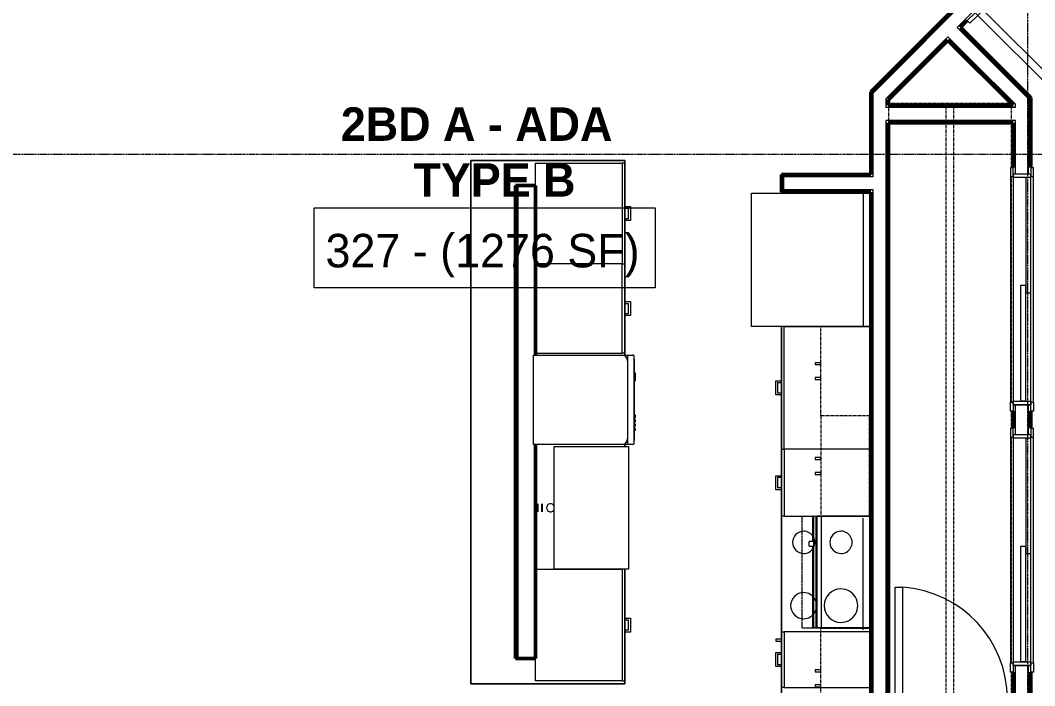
# Model space of a CAD drawing. Header units: inches. Extents: x -4235 to -464, y 9767 to 12347.
# Drawn here: x -3751.7 to -3479.5, y 10024.6 to 10203.2 of the extents above; entities that cross this region are included whole.
import ezdxf

# ---------------------------------------------------------------- set-up
doc = ezdxf.new("R2010")
doc.units = ezdxf.units.IN
doc.header["$MEASUREMENT"] = 0
for name, pattern in [('Dash', [0.25, 0.125, -0.125]), ('Grid Line 1_2_', [0.875, 0.5, -0.125, 0.125, -0.125]), ('Overhead', [0.15625, 0.09375, -0.0625])]:
    doc.linetypes.add(name, pattern=pattern)
for name, color, linetype, lineweight in [('0-1', 7, 'Continuous', 5), ('0-2', 10, 'Continuous', 9), ('A-AREA-IDEN', 2, 'Continuous', 9), ('A-DOOR-1', 10, 'Continuous', 9), ('A-DOOR-2', 50, 'Continuous', 20), ('A-DOOR-FRAM-1', 10, 'Continuous', 9), ('A-WALL-1', 7, 'Continuous', 50), ('A-WALL-2', 250, 'Continuous', 13), ('A-WALL-3', 10, 'Continuous', 9), ('A-WALL-4', 254, 'Continuous', 9), ('A-WALL-5', 113, 'Continuous', 9), ('P-SANR-FIXT-1', 10, 'Continuous', 9), ('P-SANR-FIXT-2', 254, 'Continuous', 9), ('Q-CASE-1', 254, 'Continuous', 9), ('Q-CASE-2', 10, 'Continuous', 9), ('Q-CASE-3', 254, 'Dash', 9), ('Q-CASE-4', 10, 'Dash', 9), ('Q-CASE-HDLN-1', 10, 'Dash', 9), ('Q-CASE-HDLN-2', 254, 'Dash', 9), ('Q-SPCQ-1', 10, 'Continuous', 9), ('Q-SPCQ-2', 91, 'Overhead', 9), ('S-GRID-1', 1, 'Grid Line 1_2_', 9)]:
    doc.layers.add(name, color=color, linetype=linetype, lineweight=lineweight)
doc.styles.add('Century Gothic', font='ufonts.com_century-gothic.ttf', dxfattribs={"height": 9})
doc.styles.add('Century Gothic_B', font='GOTHICB.TTF', dxfattribs={"height": 9})

# ---------------------------------------------------------------- blocks, each defined once
blk = doc.blocks.new('SWING - SINGLE - FLUSH - 30_ x 70_ - MAGIC PAK DOOR - ACOUSTICAL SEAL - IN CLOSET-3199408-BACKGROUND - RCP - 3RD FLOOR')
at = {"layer": 'A-DOOR-1'}
blk.add_arc((15, -2.375), 30.067, 180, 266.18593, dxfattribs=at)
at = {"layer": 'A-DOOR-2'}
for p, q in [((13, -2.375), (13, -32.375)), ((15, -2.375), (13, -2.375)), ((15, -2.375), (15, -32.375)), ((15, -32.375), (13, -32.375))]:
    blk.add_line(p, q, dxfattribs=at)
blk = doc.blocks.new('OD_CW_Closet - OD_CW_Closet-2062944-BACKGROUND - RCP - 3RD FLOOR')
at = {"layer": 'Q-CASE-HDLN-1'}
for p, q in [((160.17, 24), (155.42, 24)), ((160.64, -8.99), (160.64, 24)), ((0.74, 8.5), (155.42, 8.5)), ((160.17, 8.5), (160.64, 8.5)), ((0.74, 6.5), (155.42, 6.5)), ((160.17, 6.5), (160.64, 6.5)), ((0.74, -9), (7.98, -9)), ((10.48, -9), (70.98, -9)), ((73.48, -9), (77.98, -9)), ((80.48, -9), (140.98, -9)), ((143.48, -9), (155.42, -9)), ((160.17, -9), (160.63, -9))]:
    blk.add_line(p, q, dxfattribs=at)
at = {"layer": 'Q-CASE-HDLN-2'}
for p, q in [((155.42, 24), (0.74, 24)), ((0.74, 24), (0.74, -9)), ((160.64, 24), (160.17, 24)), ((155.42, 8.5), (160.17, 8.5)), ((155.42, 6.5), (160.17, 6.5)), ((155.42, -9), (160.17, -9))]:
    blk.add_line(p, q, dxfattribs=at)
blk = doc.blocks.new('SLIDING - FLUSH - 5-0 x 6-8-3203585-BACKGROUND - RCP - 3RD FLOOR')
at = {"layer": 'A-DOOR-1'}
for p, q in [((-32.75, 2.25), (-32.75, 3)), ((-30.25, 3), (-32.75, 3)), ((30.25, 3), (-30.25, 3)), ((-30.25, 3), (-30.25, 2.25)), ((30.25, 2.25), (30.25, 3)), ((30.25, 3), (32.75, 3)), ((32.75, 3), (32.75, 2.25)), ((-32.75, 2.25), (-30.25, 2.25)), ((1, 2.25), (-30, 2.25)), ((-30, 2.25), (-30, 0.88)), ((-30, 0.88), (1, 0.88)), ((30, 0.88), (-1, 0.88)), ((-1, 0.88), (-1, -0.5)), ((1, 2.25), (1, 0.88)), ((30, 0.88), (30, -0.5)), ((32.75, 2.25), (30.25, 2.25)), ((-32.75, -3.25), (-32.75, -2.5)), ((-30.25, -2.5), (-32.75, -2.5)), ((-30.25, -2.5), (-30.25, -3.25)), ((-1, -0.5), (30, -0.5)), ((30.25, -2.5), (32.75, -2.5)), ((30.25, -3.25), (30.25, -2.5)), ((32.75, -2.5), (32.75, -3.25)), ((-32.75, -3.25), (-30.25, -3.25)), ((-30.25, -3.25), (30.25, -3.25)), ((32.75, -3.25), (30.25, -3.25))]:
    blk.add_line(p, q, dxfattribs=at)
at = {"layer": 'A-DOOR-FRAM-1'}
for p, q in [((-30, 2.25), (-31, 2.25)), ((-31, -2.5), (-31, 2.25)), ((-30, 2.25), (-30, -2.5)), ((30, 2.25), (1, 2.25)), ((30, -2.5), (30, 2.25)), ((30, 2.25), (31, 2.25)), ((31, 2.25), (31, -2.5)), ((-31, -2.5), (-30, -2.5)), ((-30, -2.5), (30, -2.5)), ((31, -2.5), (30, -2.5))]:
    blk.add_line(p, q, dxfattribs=at)
blk = doc.blocks.new('SWING - SINGLE - FLUSH - 2-10 x 6-8 - PRIVACY-3199407-BACKGROUND - RCP - 3RD FLOOR')
at = {"layer": 'A-DOOR-1'}
blk.add_arc((17, 2.37), 34.07, 93.3657, 180, dxfattribs=at)
at = {"layer": 'A-DOOR-2'}
for p, q in [((15, 2.37), (15, 36.38)), ((17, 36.38), (15, 36.38)), ((17, 2.37), (17, 36.38)), ((17, 2.37), (15, 2.37))]:
    blk.add_line(p, q, dxfattribs=at)
at = {"layer": 'A-DOOR-FRAM-1'}
for p, q in [((-17, 3.37), (-20, 3.37)), ((-20, 2.37), (-20, 3.37)), ((17, 3.37), (-17, 3.37)), ((-17, 2.37), (-17, 3.37)), ((20, 3.37), (17, 3.37)), ((17, 2.37), (17, 3.37)), ((20, 2.37), (20, 3.37)), ((-20, 2.37), (-17, 2.37)), ((-17, 2.37), (17, 2.37)), ((17, 2.37), (20, 2.37)), ((-17, -2.38), (-20, -2.38)), ((-20, -2.38), (-20, -3.38)), ((17, -2.38), (-17, -2.38)), ((-17, -2.38), (-17, -3.38)), ((20, -2.38), (17, -2.38)), ((17, -2.38), (17, -3.38)), ((20, -2.38), (20, -3.38)), ((-20, -3.38), (-17, -3.38)), ((-17, -3.38), (17, -3.38)), ((17, -3.38), (20, -3.38))]:
    blk.add_line(p, q, dxfattribs=at)
blk = doc.blocks.new('Refrigerator_-_Side-by-Side_6047 - 36_ X 30_-1372843-BACKGROUND - RCP - 3RD FLOOR')
at = {"layer": 'Q-SPCQ-1'}
for p, q in [((-17.88, 15.58), (17.87, 15.58)), ((-17.88, -14.42), (-17.88, 15.58)), ((17.87, 15.58), (17.87, -14.42)), ((17.87, -14.42), (-17.88, -14.42))]:
    blk.add_line(p, q, dxfattribs=at)
blk = doc.blocks.new('Range - 24_ x 30_-2806124-BACKGROUND - RCP - 3RD FLOOR')
at = {"layer": 'Q-SPCQ-1'}
blk.add_line((0, -22), (30, -22), dxfattribs=at)
for centre, radius, start, end in [((6.5, -6), 3.5, 360, 180), ((23.5, -6), 3, 0, 180), ((6.5, -6), 3.5, 180, 0), ((23.5, -6), 3, 180, 0), ((6.5, -16), 4.5, 0, 180), ((23.5, -16), 3, 360, 180), ((6.5, -16), 4.5, 180, 0), ((23.5, -16), 3, 180, 0)]:
    blk.add_arc(centre, radius, start, end, dxfattribs=at)
blk = doc.blocks.new('300 Series Wall Hung Cabinet_302 - 24_ X 36_-2573645-BACKGROUND - RCP - 3RD FLOOR')
at = {"layer": 'Q-CASE-1'}
for p, q in [((-1.76, 14.69), (-2.25, 14.69)), ((-2.25, 14.69), (-2.25, 13.19)), ((-1.76, 13.19), (-1.76, 14.69)), ((2.24, 14.69), (1.75, 14.69)), ((1.75, 14.69), (1.75, 13.19)), ((2.24, 13.19), (2.24, 14.69)), ((-2.25, 13.19), (-1.76, 13.19)), ((1.75, 13.19), (2.24, 13.19))]:
    blk.add_line(p, q, dxfattribs=at)
at = {"layer": 'Q-CASE-3'}
for p, q in [((-12, 0.19), (-12, 13.19)), ((-12, 13.19), (12, 13.19)), ((12, 1.81), (12, 0.19))]:
    blk.add_line(p, q, dxfattribs=at)
at = {"layer": 'Q-CASE-4'}
for p, q in [((12, 13.19), (12, 1.81)), ((12, 0.19), (-12, 0.19))]:
    blk.add_line(p, q, dxfattribs=at)
blk = doc.blocks.new('300 Series Wall Hung Cabinet_302 - 27_ X 36_-2604985-BACKGROUND - RCP - 3RD FLOOR')
at = {"layer": 'Q-CASE-1'}
for p, q in [((-1.76, -13.19), (-2.25, -13.19)), ((-2.25, -13.19), (-2.25, -14.69)), ((-1.76, -14.69), (-1.76, -13.19)), ((2.24, -13.19), (1.75, -13.19)), ((1.75, -13.19), (1.75, -14.69)), ((2.24, -14.69), (2.24, -13.19)), ((-2.25, -14.69), (-1.76, -14.69)), ((1.75, -14.69), (2.24, -14.69))]:
    blk.add_line(p, q, dxfattribs=at)
at = {"layer": 'Q-CASE-3'}
for p, q in [((-13.5, -0.19), (-13.5, -13.19)), ((13.5, -13.19), (13.5, -0.19)), ((-13.5, -13.19), (13.5, -13.19))]:
    blk.add_line(p, q, dxfattribs=at)
at = {"layer": 'Q-CASE-4'}
blk.add_line((13.5, -0.19), (-13.5, -0.19), dxfattribs=at)
blk = doc.blocks.new('Single Door 1 Drawer 211 - 211 Base Cabinet Single Door1 Drawer 15_-2709781-BACKGROUND - RCP - 3RD FLOOR')
at = {"layer": 'Q-CASE-2'}
for p, q in [((-5.64, 24), (-5.64, 25.5)), ((-5.64, 25.5), (-1.89, 25.5)), ((-2.39, 25), (-5.14, 25)), ((-5.14, 24), (-5.14, 25)), ((-2.39, 24), (-2.39, 25)), ((-1.89, 25.5), (-1.89, 24)), ((1.73, 25.5), (1.24, 25.5)), ((1.24, 25.5), (1.24, 24)), ((1.73, 24), (1.73, 25.5)), ((-11.26, 24), (3.74, 24)), ((-11.26, 23.25), (-11.26, 24)), ((3.74, 23.25), (-11.26, 23.25)), ((-11.26, 23.25), (-11.26, 0)), ((-5.64, 24), (-5.14, 24)), ((-1.89, 24), (-2.39, 24)), ((1.24, 24), (1.73, 24)), ((3.74, 24), (3.74, 23.25)), ((3.74, 0), (3.74, 23.25)), ((-11.26, 0), (3.74, 0))]:
    blk.add_line(p, q, dxfattribs=at)
blk = doc.blocks.new('Base Cabinet 3 Drawer 230 - Base Cabinet 3 Drawer 230 33_-2568065-BACKGROUND - RCP - 3RD FLOOR')
at = {"layer": 'Q-CASE-2'}
for p, q in [((-15.76, -23.25), (-15.76, 0)), ((-15.76, 0), (17.24, 0)), ((17.24, 0), (17.24, -23.25)), ((-15.76, -23.25), (-15.76, -24)), ((17.24, -23.25), (-15.76, -23.25)), ((-15.76, -24), (17.24, -24)), ((-0.64, -24), (-1.14, -24)), ((-1.14, -25.5), (-1.14, -24)), ((-0.64, -25), (-0.64, -24)), ((2.11, -25), (2.11, -24)), ((2.11, -24), (2.61, -24)), ((2.61, -24), (2.61, -25.5)), ((17.24, -24), (17.24, -23.25)), ((2.61, -25.5), (-1.14, -25.5)), ((-0.64, -25), (2.11, -25))]:
    blk.add_line(p, q, dxfattribs=at)
blk = doc.blocks.new('Base Cabinet 4 Drawer 254 - Base Cabinet 4 Drawer 254 18_-2579089-BACKGROUND - RCP - 3RD FLOOR')
at = {"layer": 'Q-CASE-2'}
for p, q in [((-1.14, 24), (-1.14, 25.5)), ((-1.14, 25.5), (2.61, 25.5)), ((2.11, 25), (-0.64, 25)), ((-0.64, 24), (-0.64, 25)), ((2.11, 24), (2.11, 25)), ((2.61, 25.5), (2.61, 24)), ((-8.26, 24), (9.74, 24)), ((-8.26, 23.25), (-8.26, 24)), ((9.74, 23.25), (-8.26, 23.25)), ((-8.26, 23.25), (-8.26, 0)), ((-1.14, 24), (-0.64, 24)), ((2.61, 24), (2.11, 24)), ((9.74, 24), (9.74, 23.25)), ((9.74, 0), (9.74, 23.25)), ((-8.26, 0), (9.74, 0))]:
    blk.add_line(p, q, dxfattribs=at)
blk = doc.blocks.new('30quot_MicrowaveVent_11166 - 70cm miele oven-V16-BACKGROUND - RCP - 3RD FLOOR')
at = {"layer": 'Q-CASE-1'}
for p, q in [((8.88, 16.6), (7.69, 16.6)), ((7.69, 16.55), (7.69, 15.39)), ((8.88, 15.39), (8.88, 16.55)), ((7.69, 15.6), (-14.2, 15.6)), ((-14.2, 15.6), (-14.2, 15.39)), ((9.18, 15.39), (-14.2, 15.39)), ((-14.2, 15.39), (-14.2, 14.61)), ((-14.2, 14.61), (9.18, 14.61)), ((-14.2, 14.49), (-14.2, 13.23)), ((15.68, 14.49), (-14.2, 14.49)), ((15.68, 15.6), (8.88, 15.6)), ((9.18, 15.39), (9.18, 14.61)), ((15.68, 15.39), (9.18, 15.39)), ((9.18, 15.39), (9.18, 14.61)), ((9.18, 14.61), (15.68, 14.61)), ((15.68, 15.54), (15.68, 15.6)), ((15.68, 15.39), (15.68, 15.54)), ((15.68, 15.39), (15.68, 14.61)), ((15.68, 13.23), (15.68, 14.49)), ((-14.2, 13.23), (-14.2, 0.37)), ((-14.2, 13.23), (15.68, 13.23)), ((15.68, 0.37), (15.68, 13.23))]:
    blk.add_line(p, q, dxfattribs=at)
at = {"layer": 'Q-CASE-2'}
for p, q in [((-14.2, 0.37), (-14.2, 0)), ((-14.2, 0), (15.68, 0)), ((15.68, 0), (15.68, 0.37))]:
    blk.add_line(p, q, dxfattribs=at)
blk = doc.blocks.new('Dishwasher_15404 - 34_ counter-2817256-BACKGROUND - RCP - 3RD FLOOR')
at = {"layer": 'Q-SPCQ-1'}
for p, q in [((0, -24), (0, 0)), ((0, 0), (23.68, 0)), ((23.68, 0), (25.25, 0)), ((25.25, 0), (26.68, 0)), ((25.25, 0), (25.25, -1.57)), ((25.25, -1.57), (25.25, -22.43)), ((26.87, -0.2), (26.87, -23.8)), ((27.12, -1.09), (26.87, -1.09)), ((27.12, -2.61), (27.12, -1.09)), ((27.12, -3.81), (27.12, -2.61)), ((27.12, -20.19), (27.12, -3.81)), ((27.37, -4.82), (27.12, -4.82)), ((27.37, -5.81), (27.37, -4.82)), ((27.12, -6.79), (27.37, -6.79)), ((27.37, -6.79), (27.37, -5.81)), ((27.37, -16.15), (27.12, -16.15)), ((27.37, -16.74), (27.37, -16.15)), ((27.37, -16.74), (27.12, -16.74)), ((27.37, -17.33), (27.12, -17.33)), ((27.37, -17.92), (27.12, -17.92)), ((27.37, -18.51), (27.12, -18.51)), ((27.37, -17.92), (27.37, -17.33)), ((27.37, -19.1), (27.37, -18.51)), ((27.37, -19.1), (27.12, -19.1)), ((27.37, -19.69), (27.12, -19.69)), ((27.12, -21.39), (27.12, -20.19)), ((27.37, -20.28), (27.12, -20.28)), ((27.12, -22.91), (27.12, -21.39)), ((27.37, -20.28), (27.37, -19.69)), ((23.68, -24), (0, -24)), ((25.25, -24), (23.68, -24)), ((25.25, -22.43), (25.25, -24)), ((26.68, -24), (25.25, -24)), ((27.12, -22.91), (26.87, -22.91))]:
    blk.add_line(p, q, dxfattribs=at)
for centre, radius, start, end in [((26.68, -0.2), 0.197, 15, 90), ((26.68, -0.2), 0.197, 0, 90), ((23.68, -1.57), 1.57, 0, 90), ((23.68, -1.57), 1.57, 32.077, 42.3359), ((23.68, -1.57), 1.57, 17.8182, 27.5266), ((23.68, -1.57), 1.57, 0, 13.6425), ((23.68, -22.43), 1.57, 270, 0), ((23.68, -22.43), 1.57, 317.6641, 327.923), ((23.68, -22.43), 1.57, 332.4734, 342.1818), ((23.68, -22.43), 1.57, 346.3575, 0), ((26.68, -23.8), 0.197, 270, 0)]:
    blk.add_arc(centre, radius, start, end, dxfattribs=at)
blk = doc.blocks.new('Base Cabinet 3 Drawer 230 - Base Cabinet 3 Drawer 230 30_-2571672-BACKGROUND - RCP - 3RD FLOOR')
at = {"layer": 'Q-CASE-2'}
for p, q in [((-14.26, -23.25), (-14.26, 0)), ((-14.26, 0), (15.74, 0)), ((15.74, 0), (15.74, -23.25)), ((-14.26, -23.25), (-14.26, -24)), ((15.74, -23.25), (-14.26, -23.25)), ((-14.26, -24), (15.74, -24)), ((-0.64, -24), (-1.14, -24)), ((-1.14, -25.5), (-1.14, -24)), ((-0.64, -25), (-0.64, -24)), ((2.11, -25), (2.11, -24)), ((2.11, -24), (2.61, -24)), ((2.61, -24), (2.61, -25.5)), ((15.74, -24), (15.74, -23.25)), ((2.61, -25.5), (-1.14, -25.5)), ((-0.64, -25), (2.11, -25))]:
    blk.add_line(p, q, dxfattribs=at)
blk = doc.blocks.new('Base Cabinet 3 Drawer 230 - Base Cabinet 3 Drawer 230 24_-2578604-BACKGROUND - RCP - 3RD FLOOR')
at = {"layer": 'Q-CASE-2'}
for p, q in [((-1.14, 24), (-1.14, 25.5)), ((-1.14, 25.5), (2.61, 25.5)), ((2.11, 25), (-0.64, 25)), ((-0.64, 24), (-0.64, 25)), ((2.11, 24), (2.11, 25)), ((2.61, 25.5), (2.61, 24)), ((-11.26, 24), (12.74, 24)), ((-11.26, 23.25), (-11.26, 24)), ((12.74, 23.25), (-11.26, 23.25)), ((-11.26, 23.25), (-11.26, 0)), ((-1.14, 24), (-0.64, 24)), ((2.61, 24), (2.11, 24)), ((12.74, 24), (12.74, 23.25)), ((12.74, 0), (12.74, 23.25)), ((-11.26, 0), (12.74, 0))]:
    blk.add_line(p, q, dxfattribs=at)
blk = doc.blocks.new('Base Cabinet 3 Drawer 230 - Base Cabinet 3 Drawer 230 27_-2571739-BACKGROUND - RCP - 3RD FLOOR')
at = {"layer": 'Q-CASE-2'}
for p, q in [((-12.76, -23.25), (-12.76, 0)), ((-12.76, 0), (14.24, 0)), ((14.24, 0), (14.24, -23.25)), ((-12.76, -23.25), (-12.76, -24)), ((14.24, -23.25), (-12.76, -23.25)), ((-12.76, -24), (14.24, -24)), ((-0.64, -24), (-1.14, -24)), ((-1.14, -25.5), (-1.14, -24)), ((-0.64, -25), (-0.64, -24)), ((2.11, -25), (2.11, -24)), ((2.11, -24), (2.61, -24)), ((2.61, -24), (2.61, -25.5)), ((14.24, -24), (14.24, -23.25)), ((2.61, -25.5), (-1.14, -25.5)), ((-0.64, -25), (2.11, -25))]:
    blk.add_line(p, q, dxfattribs=at)
blk = doc.blocks.new('kitchen_faucet_14143 - kitchen_faucet_14143-V30-BACKGROUND - RCP - 3RD FLOOR')
at = {"layer": 'P-SANR-FIXT-2'}
for p, q in [((2.26, -1.08), (2.26, 1.08)), ((2.34, 1.08), (2.34, 1.05)), ((2.34, 1.05), (2.34, -1.08)), ((3.44, -1.08), (3.44, 1.08))]:
    blk.add_line(p, q, dxfattribs=at)
at = {"layer": 'P-SANR-FIXT-2', "flags": 128}
blk.add_lwpolyline([(-1, 0.62), (-0.96, 0.61), (-0.92, 0.6)], dxfattribs=at)
at = {"layer": 'P-SANR-FIXT-2'}
for start, end in [(0, 159.9003), (200.0997, 0)]:
    blk.add_arc((0, 0), 1.08, start, end, dxfattribs=at)
blk = doc.blocks.new('Stainless Steel Farmhous Kitchen Sink - Stainless Steel Farmhous Kitchen Sink-2552578-BACKGROUND - RCP - 3RD FLOOR')
at = {"layer": 'P-SANR-FIXT-1'}
for p, q in [((-33, 22.2), (0, 22.2)), ((-33, 2.25), (-33, 22.2)), ((0, 22.2), (0, 2.25)), ((0, 2.25), (-33, 2.25))]:
    blk.add_line(p, q, dxfattribs=at)
blk = doc.blocks.new('300 Series Wall Hung Cabinet_302 - 27_ X 36_-2605031-BACKGROUND - RCP - 3RD FLOOR')
at = {"layer": 'Q-CASE-1'}
for p, q in [((-1.76, 14.69), (-2.25, 14.69)), ((-2.25, 14.69), (-2.25, 13.19)), ((-1.76, 13.19), (-1.76, 14.69)), ((2.24, 14.69), (1.75, 14.69)), ((1.75, 14.69), (1.75, 13.19)), ((2.24, 13.19), (2.24, 14.69)), ((-2.25, 13.19), (-1.76, 13.19)), ((1.75, 13.19), (2.24, 13.19))]:
    blk.add_line(p, q, dxfattribs=at)
at = {"layer": 'Q-CASE-3'}
for p, q in [((-13.5, 0.19), (-13.5, 13.19)), ((-13.5, 13.19), (13.5, 13.19)), ((13.5, 13.19), (13.5, 0.19))]:
    blk.add_line(p, q, dxfattribs=at)
at = {"layer": 'Q-CASE-4'}
blk.add_line((13.5, 0.19), (-13.5, 0.19), dxfattribs=at)
blk = doc.blocks.new('Range_Hood_386 - 30_ Wide-2577799-BACKGROUND - RCP - 3RD FLOOR')
at = {"layer": 'Q-SPCQ-2'}
for p, q in [((-15, -6), (-15, 12)), ((-15, 12), (15, 12)), ((15, 12), (15, -6)), ((15, -6), (-15, -6))]:
    blk.add_line(p, q, dxfattribs=at)
blk = doc.blocks.new('CTR - 1st Phase - Unit Layouts_rvt-1-BACKGROUND - RCP - 3RD FLOOR')
at = {"layer": 'A-WALL-1'}
for p, q in [((-3518.75, 10188.71), (-3500.95, 10206.51)), ((-3497.59, 10203.15), (-3499.45, 10201.3)), ((-3499.45, 10201.3), (-3485.29, 10187.14)), ((-3502.8, 10197.94), (-3518.75, 10181.99)), ((-3485.29, 10180.42), (-3502.8, 10197.94)), ((-3522.87, 10184.59), (-3518.75, 10188.71)), ((-3523.5, 10183.96), (-3522.87, 10184.59)), ((-3485.29, 10187.14), (-3481.16, 10183.01)), ((-3523.5, 10161.81), (-3523.5, 10183.96)), ((-3518.75, 10181.99), (-3518.75, 10180.42)), ((-3481.16, 10183.01), (-3480.54, 10182.39)), ((-3480.54, 10182.39), (-3480.54, 10163.74)), ((-3518.75, 10180.42), (-3485.29, 10180.42)), ((-3518.75, 10175.67), (-3518.75, 10020.99)), ((-3485.29, 10175.67), (-3518.75, 10175.67)), ((-3485.29, 10163.74), (-3485.29, 10175.67)), ((-3547.5, 10161.81), (-3523.5, 10161.81)), ((-3547.5, 10161.19), (-3547.5, 10161.81)), ((-3547.5, 10157.69), (-3547.5, 10161.19)), ((-3618.87, 10031.84), (-3618.87, 10158.84)), ((-3618.87, 10158.84), (-3613.5, 10158.84)), ((-3613.5, 10158.84), (-3613.5, 10113.34)), ((-3547.5, 10157.06), (-3547.5, 10157.69)), ((-3523.5, 10157.06), (-3547.5, 10157.06)), ((-3523.5, 9988.44), (-3523.5, 10157.06)), ((-3485.29, 10093.74), (-3485.29, 10098.24)), ((-3480.54, 10098.24), (-3480.54, 10093.74)), ((-3613.5, 10089.34), (-3613.5, 10031.84)), ((-3613.5, 10031.84), (-3618.87, 10031.84)), ((-3485.29, 10020.99), (-3485.29, 10028.24)), ((-3480.54, 10028.24), (-3480.54, 9989.06))]:
    blk.add_line(p, q, dxfattribs=at)
at = {"layer": 'A-WALL-2'}
for p, q in [((-3518.75, 10187.83), (-3498.39, 10208.19)), ((-3500.33, 10201.3), (-3495.91, 10205.72)), ((-3499.89, 10200.86), (-3500.33, 10201.3)), ((-3495.82, 10196.79), (-3499.89, 10200.86)), ((-3518.75, 10182.88), (-3502.8, 10198.82)), ((-3502.36, 10198.38), (-3502.8, 10198.82)), ((-3495.82, 10191.84), (-3502.36, 10198.38)), ((-3485.29, 10186.25), (-3495.82, 10196.79)), ((-3485.29, 10181.3), (-3495.82, 10191.84)), ((-3518.75, 10187.83), (-3519.37, 10187.2)), ((-3519.37, 10187.2), (-3522.87, 10183.7)), ((-3484.66, 10185.63), (-3485.29, 10186.25)), ((-3481.16, 10182.13), (-3484.66, 10185.63)), ((-3522.87, 10161.19), (-3522.87, 10183.7)), ((-3518.75, 10182.88), (-3519.37, 10182.25)), ((-3519.37, 10179.8), (-3519.37, 10182.25)), ((-3481.16, 10161.99), (-3481.16, 10182.13)), ((-3518.75, 10179.8), (-3519.37, 10179.8)), ((-3485.29, 10179.8), (-3518.75, 10179.8)), ((-3484.66, 10180.68), (-3485.29, 10181.3)), ((-3484.66, 10179.8), (-3485.29, 10179.8)), ((-3484.66, 10179.8), (-3484.66, 10180.68)), ((-3519.37, 10020.36), (-3519.37, 10176.3)), ((-3518.75, 10176.3), (-3519.37, 10176.3)), ((-3485.29, 10176.3), (-3518.75, 10176.3)), ((-3484.66, 10176.3), (-3485.29, 10176.3)), ((-3484.66, 10161.99), (-3484.66, 10176.3)), ((-3523.5, 10161.19), (-3546.87, 10161.19)), ((-3546.87, 10157.69), (-3546.87, 10161.19)), ((-3522.87, 10161.19), (-3523.5, 10161.19)), ((-3618.25, 10158.84), (-3618.25, 10031.84)), ((-3523.5, 10157.69), (-3546.87, 10157.69)), ((-3522.87, 10157.69), (-3523.5, 10157.69)), ((-3522.87, 9989.06), (-3522.87, 10157.69)), ((-3484.66, 10091.99), (-3484.66, 10099.99)), ((-3481.16, 10091.99), (-3481.16, 10099.99)), ((-3484.66, 10020.36), (-3484.66, 10029.99)), ((-3481.16, 9989.06), (-3481.16, 10029.99))]:
    blk.add_line(p, q, dxfattribs=at)
at = {"layer": 'A-WALL-3'}
for p, q in [((-3485.29, 10161.99), (-3480.54, 10161.99)), ((-3485.29, 10099.99), (-3480.54, 10099.99)), ((-3485.29, 10091.99), (-3480.54, 10091.99)), ((-3485.29, 10029.99), (-3480.54, 10029.99))]:
    blk.add_line(p, q, dxfattribs=at)
at = {"layer": 'A-WALL-4'}
for p, q in [((-3618.87, 10031.84), (-3618.87, 10158.84)), ((-3613.5, 10158.84), (-3618.87, 10158.84)), ((-3613.5, 10158.84), (-3613.5, 10113.34)), ((-3613.5, 10089.34), (-3613.5, 10031.84)), ((-3613.5, 10031.84), (-3618.87, 10031.84))]:
    blk.add_line(p, q, dxfattribs=at)
at = {"layer": 'A-WALL-5'}
for p, q in [((-3630.87, 10165.59), (-3630.87, 10025.06)), ((-3589.5, 10165.59), (-3630.87, 10165.59)), ((-3630.87, 10165.59), (-3589.5, 10165.59)), ((-3630.87, 10025.06), (-3630.87, 10165.59)), ((-3589.5, 10153.21), (-3589.5, 10165.59)), ((-3589.5, 10165.59), (-3589.5, 10153.21)), ((-3589.5, 10152.72), (-3589.5, 10153.21)), ((-3589.5, 10149.96), (-3589.5, 10152.72)), ((-3589.5, 10152.72), (-3589.5, 10149.96)), ((-3589.5, 10149.46), (-3589.5, 10149.96)), ((-3589.5, 10127.71), (-3589.5, 10149.46)), ((-3589.5, 10149.46), (-3589.5, 10127.71)), ((-3589.5, 10127.22), (-3589.5, 10127.71)), ((-3589.5, 10124.46), (-3589.5, 10127.22)), ((-3589.5, 10127.22), (-3589.5, 10124.46)), ((-3589.5, 10123.96), (-3589.5, 10124.46)), ((-3589.5, 10113.34), (-3589.5, 10123.96)), ((-3589.5, 10123.96), (-3589.5, 10113.34)), ((-3525.5, 10121.06), (-3547.5, 10121.06)), ((-3547.5, 10121.06), (-3547.5, 10106.44)), ((-3547.5, 10106.44), (-3547.5, 10121.06)), ((-3523.5, 10121.06), (-3525.5, 10121.06)), ((-3525.5, 10121.06), (-3523.5, 10121.06)), ((-3523.5, 9989.06), (-3523.5, 10121.06)), ((-3523.5, 10121.06), (-3523.5, 9989.06)), ((-3547.5, 10106.44), (-3547.5, 10105.94)), ((-3547.5, 10105.94), (-3547.5, 10103.19)), ((-3547.5, 10103.19), (-3547.5, 10105.94)), ((-3547.5, 10103.19), (-3547.5, 10102.69)), ((-3547.5, 10102.69), (-3547.5, 10080.94)), ((-3547.5, 10080.94), (-3547.5, 10102.69)), ((-3589.5, 10088.84), (-3589.5, 10089.34)), ((-3589.5, 10089.34), (-3589.5, 10088.84)), ((-3547.5, 10080.94), (-3547.5, 10080.44)), ((-3547.5, 10080.44), (-3547.5, 10077.69)), ((-3547.5, 10077.69), (-3547.5, 10080.44)), ((-3547.5, 10077.69), (-3547.5, 10077.19)), ((-3547.5, 10077.19), (-3547.5, 10037.05)), ((-3547.5, 10037.05), (-3547.5, 10077.19)), ((-3589.5, 10042.71), (-3589.5, 10055.84)), ((-3589.5, 10055.84), (-3589.5, 10042.71)), ((-3589.5, 10042.22), (-3589.5, 10042.71)), ((-3589.5, 10039.46), (-3589.5, 10042.22)), ((-3589.5, 10042.22), (-3589.5, 10039.46)), ((-3589.5, 10038.96), (-3589.5, 10039.46)), ((-3589.5, 10025.06), (-3589.5, 10038.96)), ((-3589.5, 10038.96), (-3589.5, 10025.06)), ((-3547.5, 10037.05), (-3547.5, 10036.56)), ((-3547.5, 10036.56), (-3547.5, 10033.44)), ((-3547.5, 10033.44), (-3547.5, 10036.56)), ((-3547.5, 10033.44), (-3547.5, 10032.94)), ((-3547.5, 10032.94), (-3547.5, 10030.19)), ((-3547.5, 10030.19), (-3547.5, 10032.94)), ((-3547.5, 10030.19), (-3547.5, 10029.69)), ((-3547.5, 10029.69), (-3547.5, 10009.44)), ((-3547.5, 10009.44), (-3547.5, 10029.69)), ((-3630.87, 10025.06), (-3589.5, 10025.06)), ((-3589.5, 10025.06), (-3630.87, 10025.06))]:
    blk.add_line(p, q, dxfattribs=at)
at = {"layer": '0-2'}
for name, p, rotation in [('SWING - SINGLE - FLUSH - 2-10 x 6-8 - PRIVACY-3199407-BACKGROUND - RCP - 3RD FLOOR', (-3485.13, 10218.97), 225.0000000000005), ('OD_CW_Closet - OD_CW_Closet-2062944-BACKGROUND - RCP - 3RD FLOOR', (-3494.75, 10020.25), 90.00000000000448), ('Base Cabinet 3 Drawer 230 - Base Cabinet 3 Drawer 230 27_-2571739-BACKGROUND - RCP - 3RD FLOOR', (-3613.5, 10150.6), 89.99999999998313), ('SLIDING - FLUSH - 5-0 x 6-8-3203585-BACKGROUND - RCP - 3RD FLOOR', (-3482.79, 10130.99), 269.9999999999985), ('Refrigerator_-_Side-by-Side_6047 - 36_ X 30_-1372843-BACKGROUND - RCP - 3RD FLOOR', (-3539.92, 10138.94), 89.99999999999008), ('Base Cabinet 3 Drawer 230 - Base Cabinet 3 Drawer 230 24_-2578604-BACKGROUND - RCP - 3RD FLOOR', (-3613.5, 10126.58), 269.9999999999973), ('Base Cabinet 3 Drawer 230 - Base Cabinet 3 Drawer 230 33_-2568065-BACKGROUND - RCP - 3RD FLOOR', (-3523.5, 10105.3), 269.9999999999831), ('300 Series Wall Hung Cabinet_302 - 24_ X 36_-2573645-BACKGROUND - RCP - 3RD FLOOR', (-3523.69, 10109.06), 89.99999999998776), ('300 Series Wall Hung Cabinet_302 - 27_ X 36_-2604985-BACKGROUND - RCP - 3RD FLOOR', (-3523.69, 10083.56), 269.9999999999878), ('SLIDING - FLUSH - 5-0 x 6-8-3203585-BACKGROUND - RCP - 3RD FLOOR', (-3482.79, 10060.99), 269.9999999999985), ('Stainless Steel Farmhous Kitchen Sink - Stainless Steel Farmhous Kitchen Sink-2552578-BACKGROUND - RCP - 3RD FLOOR', (-3610.68, 10055.84), 269.9999999999936), ('Base Cabinet 4 Drawer 254 - Base Cabinet 4 Drawer 254 18_-2579089-BACKGROUND - RCP - 3RD FLOOR', (-3523.5, 10078.33), 89.99999999998902), ('kitchen_faucet_14143 - kitchen_faucet_14143-V30-BACKGROUND - RCP - 3RD FLOOR', (-3609.45, 10072.34), 180), ('Range - 24_ x 30_-2806124-BACKGROUND - RCP - 3RD FLOOR', (-3547.5, 10039.56), 89.99999999997463), ('Range_Hood_386 - 30_ Wide-2577799-BACKGROUND - RCP - 3RD FLOOR', (-3535.87, 10055.06), 269.9999999999908), ('30quot_MicrowaveVent_11166 - 70cm miele oven-V16-BACKGROUND - RCP - 3RD FLOOR', (-3523.5, 10054.39), 89.99999999998902), ('Base Cabinet 3 Drawer 230 - Base Cabinet 3 Drawer 230 30_-2571672-BACKGROUND - RCP - 3RD FLOOR', (-3613.5, 10040.1), 89.99999999998313), ('SWING - SINGLE - FLUSH - 30_ x 70_ - MAGIC PAK DOOR - ACOUSTICAL SEAL - IN CLOSET-3199408-BACKGROUND - RCP - 3RD FLOOR', (-3501.91, 10018.61), 180), ('Single Door 1 Drawer 211 - 211 Base Cabinet Single Door1 Drawer 15_-2709781-BACKGROUND - RCP - 3RD FLOOR', (-3523.5, 10035.33), 89.99999999998902), ('300 Series Wall Hung Cabinet_302 - 27_ X 36_-2605031-BACKGROUND - RCP - 3RD FLOOR', (-3523.69, 10026.56), 89.99999999998776)]:
    blk.add_blockref(name, p, dxfattribs=dict(at, rotation=rotation))
blk.add_blockref('Dishwasher_15404 - 34_ counter-2817256-BACKGROUND - RCP - 3RD FLOOR', (-3614, 10113.34), dxfattribs=at)

msp = doc.modelspace()

# ---------------------------------------------------------------- linework, layer by layer
at = {"layer": 'A-AREA-IDEN', "flags": 128}
msp.add_lwpolyline([(-3672.83, 10152.89), (-3581.34, 10152.89), (-3581.34, 10131.4), (-3672.83, 10131.4)], close=True, dxfattribs=at)
at = {"layer": 'S-GRID-1'}
for p, q in [((-3481.32, 9836.18), (-3481.32, 12297.95)), ((-464.45, 10167.19), (-4185.7, 10167.19))]:
    msp.add_line(p, q, dxfattribs=at)

# ---------------------------------------------------------------- block references
at = {"layer": '0-1'}
msp.add_blockref('CTR - 1st Phase - Unit Layouts_rvt-1-BACKGROUND - RCP - 3RD FLOOR', (0, 0), dxfattribs=at)

# ---------------------------------------------------------------- texts
at = {"layer": 'A-AREA-IDEN', "char_height": 9, "attachment_point": 1}
for s, insert, width, style in [('2BD A - ADA', (-3665.71, 10179.87), 93.324, 'Century Gothic_B'), ('TYPE B', (-3646.21, 10164.87), 46.359, 'Century Gothic_B'), ('327 - (1276 SF)', (-3669.83, 10145.89), 103.323, 'Century Gothic')]:
    msp.add_mtext(s, dxfattribs=dict(at, insert=insert, width=width, style=style))

doc.saveas('drawing.dxf')
